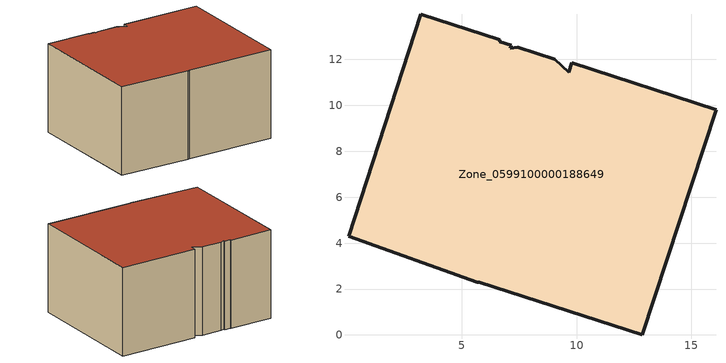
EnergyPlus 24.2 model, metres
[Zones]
Zone_0599100000188649
 floor ground (C_G): 5.76,2.31 5.68,2.29 0.06,4.3 3.2,13.98 6.66,12.86 6.65,12.77 7.14,12.62 7.11,12.49 7.44,12.52 9.05,12.01 9.65,11.44 9.79,11.85 16.07,9.82 12.86,0 z0
 wall outside (C_F): 16.07,9.82 9.79,11.85 9.65,11.44 9.05,12.01 7.44,12.52 7.11,12.49 7.14,12.62 6.65,12.77 6.66,12.86 3.2,13.98 0.06,4.3 5.68,2.29 5.76,2.31 12.86,0 16.07,9.82 z0:7.29
 roof outside (C_R): 5.68,2.29 5.76,2.31 12.86,0 16.07,9.82 9.79,11.85 9.65,11.44 9.05,12.01 7.44,12.52 7.11,12.49 7.14,12.62 6.65,12.77 6.66,12.86 3.2,13.98 0.06,4.3 z7.29
[BUILDING]
Pand.0599100000188649: North Axis=0; Terrain=City; Loads Convergence Tolerance Value=0.04; Temperature Convergence Tolerance Value=0.4; Solar Distribution=FullExterior; Maximum Number of Warmup Days=25; Minimum Number of Warmup Days=1
[Site:Location]
Rotterdam.The.Hague.AP_ZH_NLD Design_Conditions: Latitude=51.96; Longitude=4.45; Time Zone=1; Elevation=-4.5
[SITE:GROUNDTEMPERATURE:BUILDINGSURFACE]
18, 18, 18, 18, 18, 18, 18, 18, 18, 18, 18, 18
[MATERIAL] Thermal Absorptance=0.9; Solar Absorptance=0.7; Visible Absorptance=0.7
Name | Roughness | Thickness | Conductivity | Density | Specific Heat
G.D.1965 | MediumSmooth | 0.15 | 1 | 540 | 1210
F.D.1965 | Rough | 0.3 | 0.857143 | 1920 | 840
R.D.1965 | MediumRough | 0.2 | 0.08 | 1500 | 1000
[CONSTRUCTION]
C_G: G.D.1965
C_F: F.D.1965
C_R: R.D.1965
[ZONE]
Zone_0599100000188649: Type=1; Multiplier=1; Ceiling Height=Autocalculate; Volume=Autocalculate; Floor Area=autocalculate; Part of Total Floor Area=Yes
[ZONEINFILTRATION:DESIGNFLOWRATE]
Infil_Zone_0599100000188649: Zone or ZoneList or Space or SpaceList=Zone_0599100000188649; Schedule=AlwaysOn; Design Flow Rate Calculation Method=Flow/Area; Flow Rate per Floor Area=0.0042; Constant Term Coefficient=1; Temperature Term Coefficient=0; Velocity Term Coefficient=0; Velocity Squared Term Coefficient=0
[HVACTEMPLATE:ZONE:IDEALLOADSAIRSYSTEM]
Zone_0599100000188649: Maximum Heating Supply Air Temperature=50; Minimum Cooling Supply Air Temperature=13; Maximum Heating Supply Air Humidity Ratio=0.0156; Minimum Cooling Supply Air Humidity Ratio=0.0077; Heating Limit=NoLimit; Cooling Limit=NoLimit; Dehumidification Control Type=ConstantSensibleHeatRatio; Cooling Sensible Heat Ratio=0.7; Dehumidification Setpoint=60; Humidification Control Type=None; Humidification Setpoint=30; Outdoor Air Method=None; Outdoor Air Flow Rate per Person=0.00944; Outdoor Air Flow Rate per Zone Floor Area=0; Outdoor Air Flow Rate per Zone=0; Demand Controlled Ventilation Type=None; Outdoor Air Economizer Type=NoEconomizer; Heat Recovery Type=None; Sensible Heat Recovery Effectiveness=0.7; Latent Heat Recovery Effectiveness=0.65
[ZONECONTROL:THERMOSTAT]
ThermostatControl_Zone_0599100000188649: Zone or ZoneList=Zone_0599100000188649; Control Type Schedule=DualSetpointControlType; Control 1=Thermostat_Zone_0599100000188649; Temperature Difference Between Cutout And Setpoint=0
[THERMOSTATSETPOINT:DUALSETPOINT]
Thermostat_Zone_0599100000188649: Heating Setpoint Temperature Schedule=HeatingSetpoint_Zone_0599100000188649; Cooling Setpoint Temperature Schedule=CoolingSetpoint_Zone_0599100000188649
[SCHEDULE:COMPACT]
HeatingSetpoint_Zone_0599100000188649: Through: 12/31, For: AllDays, Until: 24:00, 21
CoolingSetpoint_Zone_0599100000188649: Through: 12/31, For: AllDays, Until: 24:00, 24
DualSetpointControlType: Through: 12/31, For: AllDays, Until: 24:00, 4
AlwaysOn: Through: 12/31, For: AllDays, Until: 24:00, 1
